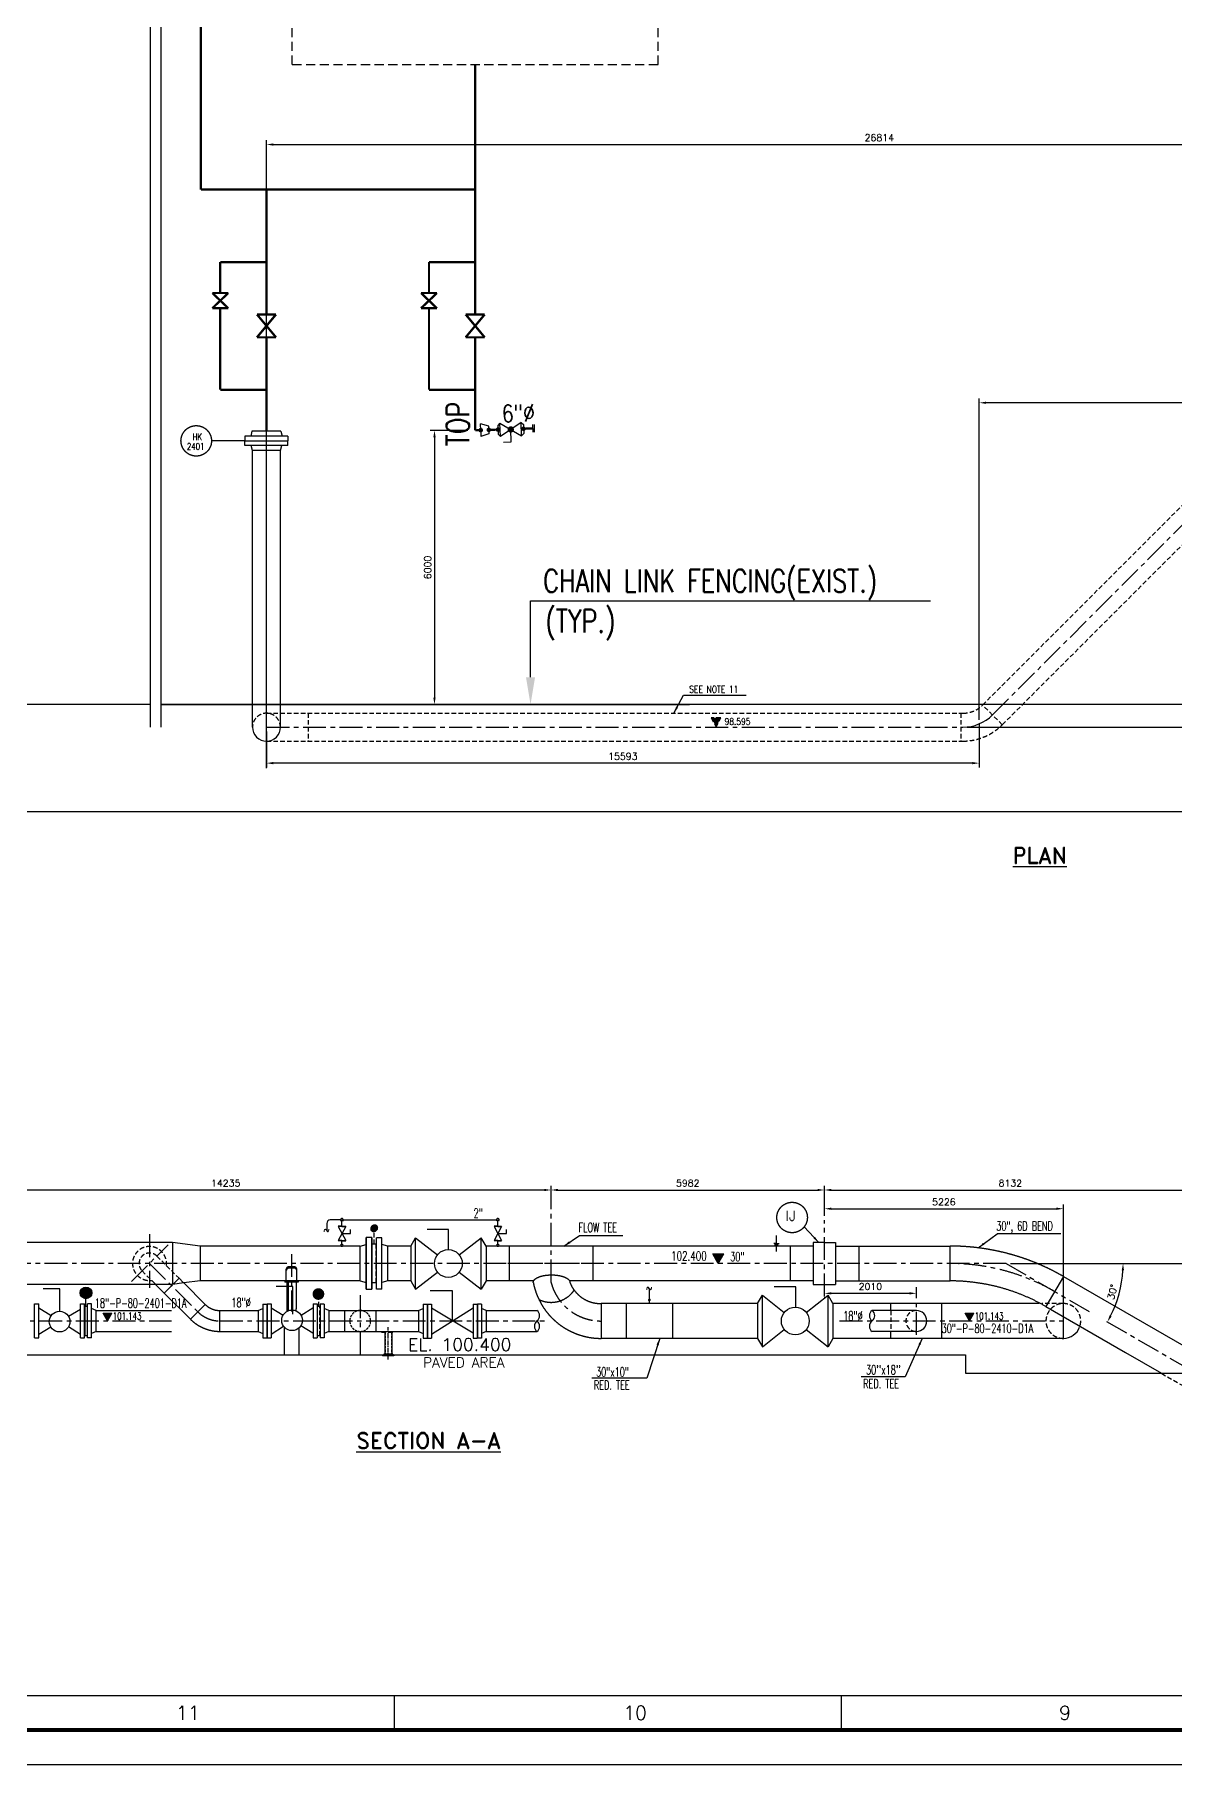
# Model space of a CAD drawing. Extents: x 278807 to 397707, y 326263 to 410363.
# Drawn here: x 293514 to 318450, y 326263 to 364103 of the extents above; entities that cross this region are included whole.
import ezdxf
from ezdxf.enums import TextEntityAlignment as Align

# ---------------------------------------------------------------- set-up
doc = ezdxf.new("R2010")
doc.units = 0
doc.header["$LTSCALE"] = 400
doc.header["$MEASUREMENT"] = 0
for name, pattern in [('CENTER', [2, 1.25, -0.25, 0.25, -0.25]), ('DASHED', [0.75, 0.5, -0.25]), ('HIDDEN', [0.375, 0.25, -0.125])]:
    doc.linetypes.add(name, pattern=pattern)
doc.layers.get('0').update_dxf_attribs({"linetype": 'CONTINUOUS'})
doc.layers.get('DEFPOINTS').update_dxf_attribs({"linetype": 'CONTINUOUS'})
for name, color, linetype in [('CENTRE', 1, 'CENTER'), ('DIM', 1, 'CONTINUOUS'), ('DWG', 2, 'CONTINUOUS'), ('OBJ', 2, 'CONTINUOUS'), ('PIPE124', 4, 'CONTINUOUS'), ('SURROPT', 5, 'CONTINUOUS'), ('TEXT', 3, 'CONTINUOUS'), ('WORK', 7, 'CONTINUOUS')]:
    doc.layers.add(name, color=color, linetype=linetype)
doc.styles.add('ROMANC', font='romand.shx', dxfattribs={"height": 3})
doc.styles.add('ROMAND', font='romans.shx', dxfattribs={"width": 0.8, "height": 0.625})
doc.styles.add('ROMANS', font='romans.shx', dxfattribs={"width": 0.9})
doc.styles.get("Standard").update_dxf_attribs({"font": 'romans.shx'})
doc.linetypes.add('FENCELINE2', pattern='A,0.25,-0.1,[132,ltypeshp.shx,S=0.1,R=0,X=-0.1,Y=0],-0.1,1', length=1.45)
doc.dimstyles.new('VIPIN', dxfattribs={"dimscale": 75, "dimtxt": 2, "dimasz": 2, "dimexe": 1.25, "dimexo": 1.25, "dimgap": 1, "dimtad": 1, "dimdec": 0, "dimtxsty": 'Standard', "dimcen": 0, "dimclrd": 1, "dimclre": 1, "dimclrt": 3, "dimadec": 0, "dimazin": 0, "dimtfac": 1, "dimtdec": 0, "dimtmove": 0, "dimatfit": 3, "dimfxl": 0, "dimtolj": 1, "dimarcsym": 0})

# ---------------------------------------------------------------- blocks, each defined once
blk = doc.blocks.new('*D66')
at = {"layer": 'DEFPOINTS', "color": 0}
for p in [(302753, 337220), (313544, 337220), (315830, 336608), (317172, 336346), (320170, 334102)]:
    blk.add_point(p, dxfattribs=at)
at = {"layer": 'DIM', "color": 1, "lineweight": -2}
blk.add_line((314863, 337220), (317420, 337220), dxfattribs=at)
blk.add_arc((314769, 337220), 2557, 333.3616, 356.6384, dxfattribs=at)
at = {"layer": 'DIM', "color": 1}
for points in [[(317297, 337071), (317347, 337069), (317326, 337220)], [(317077, 336062), (317033, 336086), (316983, 335942)]]:
    blk.add_solid(points, dxfattribs=at)
at = {"layer": 'DIM', "color": 3, "insert": (317094, 336597), "char_height": 150, "attachment_point": 5, "rotation": 75}
blk.add_mtext('\\A1;30°', dxfattribs=at)
blk = doc.blocks.new('F18-6')
at = {"color": 2}
for p, q in [((371, 191), (-372, 191)), ((-372, 101), (-372, 191)), ((371, 101), (-372, 101)), ((-229, 0), (-273, 101)), ((229, 0), (-229, 0)), ((229, 0), (273, 101)), ((371, 101), (371, 191))]:
    blk.add_line(p, q, dxfattribs=at)
blk = doc.blocks.new('*D72')
at = {"color": 1, "lineweight": -2}
for p, q in [((302993, 355446), (302168, 355446)), ((302262, 355296), (302262, 349596)), ((302993, 349446), (302168, 349446))]:
    blk.add_line(p, q, dxfattribs=at)
at = {"color": 1}
for points in [[(302237, 355296), (302287, 355296), (302262, 355446)], [(302237, 349596), (302287, 349596), (302262, 349446)]]:
    blk.add_solid(points, dxfattribs=at)
at = {"layer": 'DEFPOINTS', "color": 0}
for p in [(303087, 355446), (302262, 349446), (303087, 349446)]:
    blk.add_point(p, dxfattribs=at)
at = {"color": 3, "insert": (302112, 352446), "char_height": 150, "attachment_point": 5, "rotation": 90}
blk.add_mtext('\\A1;6000', dxfattribs=at)
blk = doc.blocks.new('*D85')
at = {"layer": 'DEFPOINTS', "color": 0}
for p in [(318926, 338828), (310794, 338501), (318926, 338312)]:
    blk.add_point(p, dxfattribs=at)
at = {"layer": 'WORK', "color": 1, "lineweight": -2}
for p, q in [((310794, 338594), (310794, 338921)), ((310944, 338828), (318776, 338828)), ((318926, 338405), (318926, 338921))]:
    blk.add_line(p, q, dxfattribs=at)
at = {"layer": 'WORK', "color": 1}
for points in [[(310944, 338853), (310944, 338803), (310794, 338828)], [(318776, 338853), (318776, 338803), (318926, 338828)]]:
    blk.add_solid(points, dxfattribs=at)
at = {"layer": 'WORK', "color": 3, "insert": (314860, 338978), "char_height": 150, "attachment_point": 5}
blk.add_mtext('\\A1;8132', dxfattribs=at)
blk = doc.blocks.new('*D86')
at = {"layer": 'DEFPOINTS', "color": 0}
for p in [(310794, 338828), (304812, 338317), (310794, 338171)]:
    blk.add_point(p, dxfattribs=at)
at = {"layer": 'WORK', "color": 1, "lineweight": -2}
for p, q in [((304812, 338411), (304812, 338921)), ((304962, 338828), (310644, 338828)), ((310794, 338265), (310794, 338921))]:
    blk.add_line(p, q, dxfattribs=at)
at = {"layer": 'WORK', "color": 1}
for points in [[(304962, 338853), (304962, 338803), (304812, 338828)], [(310644, 338853), (310644, 338803), (310794, 338828)]]:
    blk.add_solid(points, dxfattribs=at)
at = {"layer": 'WORK', "color": 3, "insert": (307803, 338978), "char_height": 150, "attachment_point": 5}
blk.add_mtext('\\A1;5982', dxfattribs=at)
blk = doc.blocks.new('*D87')
at = {"layer": 'DEFPOINTS', "color": 0}
for p in [(290577, 338828), (304812, 338317), (290577, 337780)]:
    blk.add_point(p, dxfattribs=at)
at = {"layer": 'WORK', "color": 1, "lineweight": -2}
for p, q in [((290577, 337874), (290577, 338921)), ((304662, 338828), (290727, 338828)), ((304812, 338411), (304812, 338921))]:
    blk.add_line(p, q, dxfattribs=at)
at = {"layer": 'WORK', "color": 1}
for points in [[(290727, 338853), (290727, 338803), (290577, 338828)], [(304662, 338853), (304662, 338803), (304812, 338828)]]:
    blk.add_solid(points, dxfattribs=at)
at = {"layer": 'WORK', "color": 3, "insert": (297695, 338978), "char_height": 150, "attachment_point": 5}
blk.add_mtext('\\A1;14235', dxfattribs=at)
blk = doc.blocks.new('*D88')
at = {"layer": 'DEFPOINTS', "color": 0}
for p in [(325401, 363757), (325401, 361698), (298587, 348053)]:
    blk.add_point(p, dxfattribs=at)
at = {"layer": 'WORK', "color": 1, "lineweight": -2}
for p, q in [((325401, 363664), (325401, 361604)), ((298587, 348147), (298587, 361792)), ((298737, 361698), (325251, 361698))]:
    blk.add_line(p, q, dxfattribs=at)
at = {"layer": 'WORK', "color": 1}
for points in [[(298737, 361723), (298737, 361673), (298587, 361698)], [(325251, 361723), (325251, 361673), (325401, 361698)]]:
    blk.add_solid(points, dxfattribs=at)
at = {"layer": 'WORK', "color": 3, "insert": (311994, 361848), "char_height": 150, "attachment_point": 5}
blk.add_mtext('\\A1;26814', dxfattribs=at)
blk = doc.blocks.new('*D89')
at = {"layer": 'DEFPOINTS', "color": 0}
for p in [(298587, 348953), (314180, 349116), (298587, 348166)]:
    blk.add_point(p, dxfattribs=at)
at = {"layer": 'WORK', "color": 1, "lineweight": -2}
for p, q in [((314180, 349022), (314180, 348072)), ((298587, 348859), (298587, 348072)), ((314030, 348166), (298737, 348166))]:
    blk.add_line(p, q, dxfattribs=at)
at = {"layer": 'WORK', "color": 1}
for points in [[(298737, 348191), (298737, 348141), (298587, 348166)], [(314030, 348191), (314030, 348141), (314180, 348166)]]:
    blk.add_solid(points, dxfattribs=at)
at = {"layer": 'WORK', "color": 3, "insert": (306383, 348316), "char_height": 150, "attachment_point": 5}
blk.add_mtext('\\A1;15593', dxfattribs=at)
blk = doc.blocks.new('*D119')
at = {"layer": 'DEFPOINTS', "color": 0}
for p in [(316020, 338418), (310794, 338171), (316020, 335473)]:
    blk.add_point(p, dxfattribs=at)
at = {"layer": 'WORK', "color": 1, "lineweight": -2}
for p, q in [((310794, 338265), (310794, 338511)), ((310944, 338418), (315870, 338418)), ((316020, 335567), (316020, 338511))]:
    blk.add_line(p, q, dxfattribs=at)
at = {"layer": 'WORK', "color": 1}
for points in [[(310944, 338443), (310944, 338393), (310794, 338418)], [(315870, 338443), (315870, 338393), (316020, 338418)]]:
    blk.add_solid(points, dxfattribs=at)
at = {"layer": 'WORK', "color": 3, "insert": (313407, 338568), "char_height": 150, "attachment_point": 5}
blk.add_mtext('\\A1;5226', dxfattribs=at)
blk = doc.blocks.new('*D120')
at = {"layer": 'DEFPOINTS', "color": 0}
for p in [(310794, 336578), (310794, 336567), (312804, 336443)]:
    blk.add_point(p, dxfattribs=at)
at = {"layer": 'WORK', "color": 1, "lineweight": -2}
for p, q in [((310794, 336484), (310794, 336473)), ((312654, 336567), (310944, 336567)), ((312804, 336536), (312804, 336661))]:
    blk.add_line(p, q, dxfattribs=at)
at = {"layer": 'WORK', "color": 1}
for points in [[(310944, 336592), (310944, 336542), (310794, 336567)], [(312654, 336592), (312654, 336542), (312804, 336567)]]:
    blk.add_solid(points, dxfattribs=at)
at = {"layer": 'WORK', "color": 3, "insert": (311799, 336717), "char_height": 150, "attachment_point": 5}
blk.add_mtext('\\A1;2010', dxfattribs=at)
blk = doc.blocks.new('*D182')
at = {"layer": 'DEFPOINTS', "color": 0}
for p in [(319555, 360153), (313822, 348953), (319140, 348953)]:
    blk.add_point(p, dxfattribs=at)
at = {"layer": 'WORK', "color": 1, "lineweight": -2}
for p, q in [((319461, 360153), (319046, 360153)), ((319140, 360003), (319140, 349103)), ((313916, 348953), (319233, 348953))]:
    blk.add_line(p, q, dxfattribs=at)
at = {"layer": 'WORK', "color": 1}
for points in [[(319115, 360003), (319165, 360003), (319140, 360153)], [(319115, 349103), (319165, 349103), (319140, 348953)]]:
    blk.add_solid(points, dxfattribs=at)
at = {"layer": 'WORK', "color": 3, "insert": (318990, 354626), "char_height": 150, "attachment_point": 5, "rotation": 90}
blk.add_mtext('\\A1;11200', dxfattribs=at)
blk = doc.blocks.new('*D195')
at = {"layer": 'DEFPOINTS', "color": 0}
for p in [(314769, 337220), (318926, 334820), (319667, 334820)]:
    blk.add_point(p, dxfattribs=at)
at = {"layer": 'WORK', "color": 1, "lineweight": -2}
for p, q in [((314863, 337220), (319761, 337220)), ((319667, 337070), (319667, 334970)), ((319020, 334820), (319761, 334820))]:
    blk.add_line(p, q, dxfattribs=at)
at = {"layer": 'WORK', "color": 1}
for points in [[(319642, 337070), (319692, 337070), (319667, 337220)], [(319642, 334970), (319692, 334970), (319667, 334820)]]:
    blk.add_solid(points, dxfattribs=at)
at = {"layer": 'WORK', "color": 3, "insert": (319517, 336020), "char_height": 150, "attachment_point": 5, "rotation": 90}
blk.add_mtext('\\A1;2400', dxfattribs=at)
blk = doc.blocks.new('*D206')
at = {"layer": 'DEFPOINTS', "color": 0}
for p in [(325400, 360693), (314180, 356049), (314180, 349022)]:
    blk.add_point(p, dxfattribs=at)
at = {"layer": 'WORK', "color": 1, "lineweight": -2}
for p, q in [((325400, 360599), (325400, 355955)), ((314180, 349116), (314180, 356143)), ((325250, 356049), (314330, 356049))]:
    blk.add_line(p, q, dxfattribs=at)
at = {"layer": 'WORK', "color": 1}
for points in [[(314330, 356074), (314330, 356024), (314180, 356049)], [(325250, 356074), (325250, 356024), (325400, 356049)]]:
    blk.add_solid(points, dxfattribs=at)
at = {"layer": 'WORK', "color": 3, "insert": (319790, 356199), "char_height": 150, "attachment_point": 5}
blk.add_mtext('\\A1;11220', dxfattribs=at)

msp = doc.modelspace()

# ---------------------------------------------------------------- hatches: boundary and pattern name
at = {"linetype": 'HIDDEN'}
msp.add_hatch(color=256, dxfattribs=at).paths.add_polyline_path([(308316.873, 349160.61), (308527.103, 349160.61), (308421.988, 348953.391)])
h = msp.add_hatch()
h.set_pattern_fill('ANSI31', color=256, angle=-180, style=0)
h.set_pattern_definition([(135, (466033.66387, 288704.87922), (0.08838834765, 0.08838834765), [])])
edge = h.paths.add_edge_path()
edge.add_arc((300943.735, 337991.123), 75, 180, 540, ccw=False)
h = msp.add_hatch()
h.set_pattern_fill('ANSI31', color=256, scale=100.8, angle=360, style=0)
h.set_pattern_definition([(45, (259168.098, 316267.242), (-8.9095454, 8.9095454), [])])
h.paths.add_polyline_path([(308592.468, 337433.71), (308349.981, 337433.71), (308471.225, 337223.71)])
h = msp.add_hatch()
h.set_pattern_fill('ANSI31', color=256, scale=80.64, angle=360, style=0)
h.set_pattern_definition([(45, (255666.526, 319197.926), (-7.1276364, 7.1276364), [])])
h.paths.add_polyline_path([(295206.023, 336131.101), (295012.033, 336131.101), (295109.028, 335963.101)])
h = msp.add_hatch()
h.set_pattern_fill('ANSI31', color=256, scale=80.64, angle=360, style=0)
h.set_pattern_definition([(45, (274524.876, 319197.926), (-7.1276364, 7.1276364), [])])
h.paths.add_polyline_path([(314064.372, 336131.101), (313870.383, 336131.101), (313967.378, 335963.101)])
at = {"layer": 'SURROPT'}
h = msp.add_hatch(dxfattribs=at)
h.set_pattern_fill('LINE', color=256, scale=5, angle=135, style=0)
h.set_pattern_definition([(45, (1144412.729, -609873.396), (11.22532015, -11.22532015), [])])
h.paths.add_polyline_path([(301151.235, 335240.101), (301351.235, 335240.101), (301351.235, 335220.101), (301151.235, 335220.101)])
at = {"layer": 'WORK'}
msp.add_hatch(color=256, dxfattribs=at).paths.add_polyline_path([(294510.548, 336578.381, 1), (294765.921, 336578.381, 1)])

# ---------------------------------------------------------------- linework, layer by layer
at = {"color": 255, "linetype": 'DASHED'}
for p, q in [((299152.309, 363445.694), (299152.309, 389445.694)), ((307152.309, 363445.694), (307152.309, 389445.694)), ((299152.309, 363445.694), (307152.309, 363445.694))]:
    msp.add_line(p, q, dxfattribs=at)
at = {"color": 255}
for p, q in [((304363.347, 350045.694), (304363.347, 351717.475)), ((304363.347, 351717.475), (313111.253, 351717.475)), ((296275.286, 349445.694), (307841.478, 349445.694))]:
    msp.add_line(p, q, dxfattribs=at)
at = {"linetype": 'FENCELINE2', "ltscale": 2}
for p, q in [((296042.016, 349445.694), (289200.701, 349445.694)), ((320536.309, 349445.694), (296275.286, 349445.694)), ((351902.309, 347099.41), (286094.3, 347099.41))]:
    msp.add_line(p, q, dxfattribs=at)
at = {"linetype": 'HIDDEN', "ltscale": 700}
for p, q in [((300237.235, 338034.117), (300154.735, 338034.117)), ((300237.235, 338031.117), (300154.735, 338031.117)), ((300319.735, 338031.117), (300154.735, 337721.901)), ((300154.735, 338031.117), (300319.735, 337721.901)), ((300237.235, 338034.117), (300319.735, 338034.117)), ((300237.235, 338031.117), (300319.735, 338031.117)), ((300428.306, 337876.509), (300428.306, 337961.666)), ((303647.235, 338034.117), (303564.735, 338034.117)), ((303647.235, 338031.117), (303564.735, 338031.117)), ((303564.735, 338031.117), (303729.735, 337721.901)), ((303729.735, 338031.117), (303564.735, 337721.901)), ((303647.235, 338034.117), (303729.735, 338034.117)), ((303647.235, 338031.117), (303729.735, 338031.117)), ((303838.306, 337876.509), (303838.306, 337961.666)), ((300237.235, 337721.901), (300154.735, 337721.901)), ((300237.235, 337718.901), (300154.735, 337718.901)), ((300221.003, 337638.901), (300207.604, 337619.117)), ((300207.604, 337619.117), (300221.075, 337601.101)), ((300253.467, 337638.901), (300221.003, 337638.901)), ((300237.235, 337876.509), (300428.306, 337876.509)), ((300237.235, 337721.901), (300319.735, 337721.901)), ((300237.235, 337718.901), (300319.735, 337718.901)), ((300266.865, 337619.117), (300253.395, 337601.101)), ((300253.467, 337638.901), (300266.865, 337619.117)), ((303647.235, 337721.901), (303564.735, 337721.901)), ((303647.235, 337718.901), (303564.735, 337718.901)), ((303631.003, 337638.901), (303617.604, 337619.117)), ((303617.604, 337619.117), (303631.075, 337601.101)), ((303663.467, 337638.901), (303631.003, 337638.901)), ((303647.235, 337876.509), (303838.306, 337876.509)), ((303647.235, 337721.901), (303729.735, 337721.901)), ((303647.235, 337718.901), (303729.735, 337718.901)), ((303676.865, 337619.117), (303663.395, 337601.101)), ((303663.467, 337638.901), (303676.865, 337619.117)), ((309744.003, 337660.859), (309685.54, 337660.859)), ((309714.003, 337601.101), (309714.003, 337660.859)), ((309744.003, 337660.859), (309802.465, 337660.859)), ((309774.003, 337601.101), (309774.003, 337660.859)), ((298989.849, 336839.101), (298989.849, 336814.101)), ((299018.552, 336839.101), (299018.552, 337093.918)), ((299200.917, 337143.918), (299068.552, 337143.918)), ((299200.917, 337118.918), (299068.552, 337118.918)), ((299250.917, 336839.101), (299250.917, 337093.918)), ((299279.62, 336839.101), (299279.62, 336814.101)), ((298972.567, 335832.794), (298972.567, 335220.101)), ((299296.902, 335808.867), (299296.902, 335220.101))]:
    msp.add_line(p, q, dxfattribs=at)
at = {"color": 2}
for p, q in [((302569.235, 337964.952), (302101.344, 337964.952)), ((302569.235, 337524.104), (302569.235, 337964.952)), ((300637.235, 337601.101), (300770.235, 337633.56)), ((300637.235, 336839.101), (300637.235, 337601.101)), ((300770.235, 336657.101), (300770.235, 337786.101)), ((300770.235, 337786.101), (300770.235, 336657.101)), ((300891.235, 337786.101), (300770.235, 337786.101)), ((300891.235, 336657.101), (300891.235, 337786.101)), ((300891.235, 337786.101), (300891.235, 336657.101)), ((300991.235, 336655.101), (300991.235, 337785.101)), ((301112.235, 337785.101), (300991.235, 337785.101)), ((301112.235, 336655.101), (301112.235, 337785.101)), ((301245.235, 337600.101), (301112.235, 337632.56)), ((301245.235, 336838.101), (301245.235, 337600.101)), ((301741.235, 337601.101), (301849.137, 337785.101)), ((301741.235, 337601.101), (301741.235, 336839.101)), ((301849.137, 337785.101), (302327.873, 337408.168)), ((301849.137, 336655.101), (301849.137, 337785.101)), ((302805.596, 337408.168), (303284.333, 337785.101)), ((303284.333, 336655.101), (303284.333, 337785.101)), ((303392.235, 337601.101), (303284.333, 337785.101)), ((303392.235, 337601.101), (303392.235, 336839.101)), ((300637.235, 336839.101), (300770.235, 336806.641)), ((301245.235, 336838.101), (301112.235, 336805.641)), ((301741.235, 336839.101), (301849.137, 336655.101)), ((301849.137, 336655.101), (302327.873, 337032.033)), ((302805.596, 337032.033), (303284.333, 336655.101)), ((303392.235, 336839.101), (303284.333, 336655.101)), ((294066.386, 336666.471), (293700.837, 336666.471)), ((294066.386, 336174.98), (294066.386, 336666.471)), ((300770.235, 336657.101), (300891.235, 336657.101)), ((300770.235, 336657.101), (300891.235, 336657.101)), ((301112.235, 336655.101), (300991.235, 336655.101)), ((302654.735, 336620.662), (302170.637, 336620.662)), ((302654.735, 335976.618), (302654.735, 336620.662)), ((293515.235, 335591.601), (293515.235, 336334.601)), ((293515.235, 336334.601), (293605.171, 336334.601)), ((293605.171, 335591.601), (293605.171, 336334.601)), ((293605.171, 336250.495), (293876.801, 336079.324)), ((294254.616, 336065.578), (294517.299, 336223.27)), ((294517.299, 335591.601), (294517.299, 336334.601)), ((294517.299, 336334.601), (294607.235, 336334.601)), ((294607.235, 335591.601), (294607.235, 336334.601)), ((301912.235, 336191.701), (302013.299, 336234.499)), ((301912.235, 336191.701), (301912.235, 335734.501)), ((302013.299, 336332.601), (302013.299, 335589.601)), ((302013.299, 336332.601), (302103.235, 336332.601)), ((302103.235, 336332.601), (302103.235, 335589.601)), ((302106.235, 336332.601), (302106.235, 335589.601)), ((302106.235, 336332.601), (302196.171, 336332.601)), ((302196.171, 336332.601), (302196.171, 335589.601)), ((302196.171, 336248.495), (303108.299, 335700.931)), ((302196.171, 335673.706), (303108.299, 336248.495)), ((303108.299, 336332.601), (303198.235, 336332.601)), ((303108.299, 336332.601), (303108.299, 335589.601)), ((303198.235, 336332.601), (303198.235, 335589.601)), ((303201.235, 336332.601), (303201.235, 335589.601)), ((303291.171, 336332.601), (303201.235, 336332.601)), ((303291.171, 336332.601), (303291.171, 335589.601)), ((303392.235, 336191.701), (303291.171, 336234.499)), ((303392.235, 336191.701), (303392.235, 335734.501)), ((293605.171, 335675.706), (293867.854, 335833.399)), ((294257.948, 335839.139), (294517.299, 335675.706)), ((301912.235, 335734.501), (302013.299, 335687.702)), ((303392.235, 335734.501), (303291.171, 335687.702)), ((293515.235, 335591.601), (293605.171, 335591.601)), ((294517.299, 335591.601), (294607.235, 335591.601)), ((302013.299, 335589.601), (302103.235, 335589.601)), ((302106.235, 335589.601), (302196.171, 335589.601)), ((303108.299, 335589.601), (303198.235, 335589.601)), ((303291.171, 335589.601), (303201.235, 335589.601))]:
    msp.add_line(p, q, dxfattribs=at)
at = {"color": 9}
for p, q in [((296527.235, 337677.101), (291505.674, 337677.101)), ((296527.235, 337677.101), (296527.235, 336763.101)), ((297137.235, 337601.101), (296527.235, 337677.101)), ((297137.235, 337601.101), (297137.235, 336839.101)), ((300637.235, 337601.101), (297137.235, 337601.101)), ((297137.235, 336839.101), (296776.471, 336794.153)), ((300637.235, 336839.101), (297137.235, 336839.101)), ((293960.753, 336763.101), (292057.524, 336763.101)), ((296160.945, 336763.101), (293960.753, 336763.101)), ((296527.235, 336763.101), (296160.945, 336763.101))]:
    msp.add_line(p, q, dxfattribs=at)
at = {"color": 2, "linetype": 'HIDDEN', "ltscale": 0.05}
for p, q in [((300253.395, 337601.101), (300221.075, 337601.101)), ((303663.395, 337601.101), (303631.075, 337601.101))]:
    msp.add_line(p, q, dxfattribs=at)
at = {"color": 4}
for p, q in [((300237.235, 337638.901), (300237.235, 337718.901)), ((303647.235, 337638.901), (303647.235, 337718.901)), ((296673.955, 336896.67), (296767.403, 336803.221))]:
    msp.add_line(p, q, dxfattribs=at)
for p, q in [((300989.235, 337641.76), (300894.235, 337641.76)), ((308471.225, 337223.71), (308349.981, 337433.71)), ((308349.981, 337433.71), (308592.468, 337433.71)), ((308471.225, 337223.71), (308592.468, 337433.71)), ((296776.471, 336794.153), (296527.235, 336763.101)), ((299279.62, 336814.101), (298989.849, 336814.101)), ((299034.735, 336814.101), (299034.735, 336227.701)), ((299059.735, 336814.101), (299059.735, 336227.701)), ((299234.735, 336814.101), (299234.735, 336227.701)), ((300989.235, 336798.442), (300894.235, 336798.442)), ((294638.235, 336284.173), (294638.235, 336451.013)), ((295012.033, 336131.101), (295206.023, 336131.101)), ((295109.028, 335963.101), (295012.033, 336131.101)), ((295109.028, 335963.101), (295206.023, 336131.101)), ((299034.735, 336227.701), (299034.735, 336172.776)), ((299059.735, 336227.701), (299059.735, 336185.017)), ((299232.235, 336227.701), (299232.235, 336185.224)), ((313870.383, 336131.101), (314064.372, 336131.101)), ((313967.378, 335963.101), (313870.383, 336131.101)), ((313967.378, 335963.101), (314064.372, 336131.101))]:
    msp.add_line(p, q)
at = {"linetype": 'HIDDEN'}
for p, q in [((300894.235, 336798.442), (300894.235, 337641.76)), ((300943.735, 337641.76), (300943.735, 337916.123)), ((300989.235, 336798.442), (300989.235, 337641.76))]:
    msp.add_line(p, q, dxfattribs=at)
at = {"color": 6, "linetype": 'HIDDEN', "ltscale": 700}
for p, q in [((305727.003, 337601.101), (303897.003, 337601.101)), ((303897.003, 337601.101), (303897.003, 336839.101)), ((305727.003, 337601.101), (305727.003, 336839.101)), ((310549.367, 337601.101), (310044.003, 337601.101)), ((310044.003, 337601.101), (310044.003, 336839.101)), ((310549.367, 337677.101), (310549.367, 336763.101)), ((310794.003, 337677.101), (310549.367, 337677.101)), ((310794.003, 337677.101), (311038.639, 337677.101)), ((311038.639, 337677.101), (311038.639, 336763.101)), ((311038.639, 337601.101), (311544.003, 337601.101)), ((311544.003, 337601.101), (311544.003, 336839.101)), ((296542.257, 336764.972), (296673.955, 336896.67)), ((304430.853, 336839.101), (303897.003, 336839.101)), ((305727.003, 336839.101), (305217.751, 336839.101)), ((310549.367, 336839.101), (310044.003, 336839.101)), ((311038.639, 336839.101), (311544.003, 336839.101)), ((296160.945, 336763.101), (296350.665, 336573.381)), ((296350.665, 336573.381), (296527.434, 336750.149)), ((310549.367, 336763.101), (311038.639, 336763.101)), ((296921.665, 336002.381), (297244.955, 336325.67)), ((297568.385, 335734.501), (297568.385, 336191.701)), ((305909.87, 336344.101), (305909.87, 335582.101)), ((305909.87, 336344.101), (305909.87, 335582.101)), ((305909.87, 336344.101), (305909.87, 335582.101)), ((305909.87, 336344.101), (305909.87, 335582.101))]:
    msp.add_line(p, q, dxfattribs=at)
at = {"color": 6, "linetype": 'HIDDEN'}
for p, q in [((296188.879, 337381.745), (296673.955, 336896.67)), ((295865.59, 337058.456), (296148.369, 336775.677))]:
    msp.add_line(p, q, dxfattribs=at)
at = {"color": 1, "linetype": 'HIDDEN', "ltscale": 700}
for p, q in [((290928.664, 335220.101), (313877.003, 335220.101)), ((313877.003, 334820.101), (313877.003, 334820.101)), ((313877.003, 334820.101), (322826.884, 334820.101))]:
    msp.add_line(p, q, dxfattribs=at)
at = {"color": 7}
for p, q in [((292060.379, 327767.637), (380985.639, 327767.637)), ((301382.475, 327767.637), (301382.475, 327015.105)), ((311165.386, 327015.105), (311165.386, 327767.637))]:
    msp.add_line(p, q, dxfattribs=at)
at = {"color": 7, "const_width": 90.304}
msp.add_lwpolyline([(281816.652, 409419.558), (281816.652, 327015.105), (396953.994, 327015.105)], dxfattribs=at)
at = {"color": 255, "linetype": 'DASHED', "const_width": 50, "elevation": 1.166}
for points in [[(297152.309, 360713.364), (297152.309, 389445.694)], [(303152.286, 357981.008), (303152.286, 363445.72)], [(303152.286, 360713.364), (297152.309, 360713.364)], [(298587.002, 360713.364), (298587.002, 357981.008)], [(298587.002, 359127.732), (297576.588, 359127.732)], [(297576.588, 359127.732), (297576.588, 358449.998)], [(297576.588, 358117.363), (297576.588, 356334.283)]]:
    msp.add_lwpolyline(points, dxfattribs=at)
at = {"color": 255, "elevation": 1.166}
for points, const_width in [([(303152.286, 359127.732), (302141.872, 359127.732)], 50), ([(302141.872, 359127.732), (302141.872, 358449.998)], 50), ([(297402.03, 358449.998), (297751.145, 358449.998)], 49), ([(297402.03, 358449.998), (297751.145, 358117.363)], 49), ([(297751.145, 358449.998), (297402.03, 358117.363)], 49), ([(301967.314, 358449.998), (302316.43, 358117.363)], 50), ([(302316.43, 358449.998), (301967.314, 358117.363)], 50), ([(301967.314, 358449.998), (302316.43, 358449.998)], 49), ([(297402.03, 358117.363), (297751.145, 358117.363)], 49), ([(298378.694, 357981.008), (298795.31, 357981.008)], 50), ([(298378.694, 357981.008), (298795.31, 357481.008)], 50), ([(298795.31, 357981.008), (298378.694, 357481.008)], 50), ([(301967.314, 358117.363), (302316.43, 358117.363)], 50), ([(302141.872, 358117.363), (302141.872, 356334.283)], 50), ([(302943.978, 357981.008), (303360.594, 357981.008)], 50), ([(302943.978, 357981.008), (303360.594, 357481.008)], 50), ([(303360.594, 357981.008), (302943.978, 357481.008)], 50), ([(298587.002, 357481.008), (298587.002, 355429.888)], 50), ([(302943.978, 357481.008), (303360.594, 357481.008)], 50), ([(303152.286, 355445.72), (303152.286, 357481.008)], 50), ([(298587.002, 356334.283), (297576.588, 356334.283)], 50), ([(303152.286, 356334.283), (302141.872, 356334.283)], 50)]:
    msp.add_lwpolyline(points, dxfattribs=dict(at, const_width=const_width))
msp.add_lwpolyline([(298378.694, 357481.008, 50, 50, 0), (298795.31, 357481.008, 50, 50, 0)], format="xyseb", dxfattribs=at)
at = {"color": 4}
for points, const_width in [([(303274.615, 355424.827, -1), (303272.932, 355474.799, -1)], 50), ([(303452.514, 355430.82, -1), (303450.831, 355480.792, -1)], 50), ([(303652.401, 355437.554, -1), (303650.717, 355487.526, -1)], 50), ([(303966.248, 355466.637, -1), (303896.216, 355464.278, -1)], 69.145), ([(304211.084, 355456.375, -1), (304209.4, 355506.346, -1)], 50)]:
    msp.add_lwpolyline(points, format="xyb", close=True, dxfattribs=dict(at, const_width=const_width))
at = {"linetype": 'HIDDEN'}
msp.add_lwpolyline([(308421.988, 348953.391), (308527.103, 349160.61), (308316.873, 349160.61)], close=True, dxfattribs=at)
for points, const_width in [([(299912.235, 338097.101, -1), (299902.235, 338097.101, -1)], 10), ([(299988.235, 338173.101, -1), (299978.235, 338173.101, -1)], 10), ([(300232.235, 338097.101, 1), (300242.235, 338097.101, 1)], 10), ([(300306.235, 338173.101, -1), (300296.235, 338173.101, -1)], 10), ([(303576.235, 338173.101, -1), (303566.235, 338173.101, -1)], 10), ([(303652.235, 338097.101, -1), (303642.235, 338097.101, -1)], 10), ([(299787.114, 336552.326, 1), (299659.114, 336552.326, 1)], 128), ([(306979.235, 336423.101, -1), (306949.235, 336423.101, -1)], 30)]:
    msp.add_lwpolyline(points, format="xyb", close=True, dxfattribs=dict(const_width=const_width))
at = {"linetype": 'HIDDEN', "ltscale": 700}
msp.add_circle((310085.915, 338226.343), 333.535, dxfattribs=at)
at = {"color": 2}
msp.add_circle((302566.735, 337220.101), 304.013, dxfattribs=at)
at = {"color": 5}
msp.add_arc((313822.059, 349867.094), 914.4, 270, 315, dxfattribs=at)
at = {"color": 6, "linetype": 'HIDDEN', "ltscale": 700}
for centre, radius, start, end in [((305904.182, 337089.882), 1507.792, 190.8096387, 270.2161409), ((305897.631, 337063.36), 719.364, 200.8689277, 270.9748853), ((304815.593, 336976.879), 606.559, 243.7145045, 325.9409224), ((297568.385, 336649.101), 457.4, 225, 270), ((297568.385, 336649.101), 914.6, 225, 270)]:
    msp.add_arc(centre, radius, start, end, dxfattribs=at)
at = {"color": 6, "linetype": 'HIDDEN', "ltscale": 700, "extrusion": (0, 0, -1)}
msp.add_ellipse((304824.302, 336807.1), major_axis=(401.157, 0), ratio=0.408892351, start_param=3.141592654, end_param=6.283185307, dxfattribs=at)
at = {"color": 255}
msp.add_solid([(304263.347, 350045.694), (304463.347, 350045.694), (304363.347, 349445.694)], dxfattribs=at)
at = {"layer": 'CENTRE'}
for p, q in [((314468.638, 349220.516), (325400.816, 360152.694)), ((298587.002, 348053.162), (298587.002, 355410.698)), ((298587.002, 348952.694), (313822.059, 348952.694)), ((304812.235, 336807.1), (304812.235, 338317.02)), ((310794.003, 336498.43), (310794.003, 338170.936)), ((295630.864, 336823.73), (296432.381, 337625.247)), ((296027.235, 337858.467), (296027.235, 336685.101)), ((309744.003, 337480.676), (309744.003, 337835.65)), ((305432.541, 337220.101), (285011.401, 337220.101)), ((296027.235, 337220.101), (297083.31, 336164.025)), ((299134.735, 337427.738), (299137.235, 336170.101)), ((314769.066, 337220.101), (303586.374, 337220.101)), ((314769.066, 337220.101), (316596.159, 336165.228)), ((300637.235, 336527.258), (300637.235, 335155.421)), ((310794.003, 336511.872), (310794.003, 336511.872)), ((312804.003, 335661.336), (312804.003, 336702.734)), ((292818.385, 335963.101), (296511.684, 335963.101)), ((297568.385, 335963.101), (304667.367, 335963.101)), ((311125.295, 335963.101), (316020.003, 335963.101)), ((316967.481, 335950.845), (322056.615, 333012.632)), ((313877.003, 335220.101), (313877.003, 334820.101))]:
    msp.add_line(p, q, dxfattribs=at)
at = {"layer": 'CENTRE', "color": 1}
msp.add_line((304812.235, 336807.1), (304812.235, 337523.102), dxfattribs=at)
at = {"layer": 'CENTRE'}
for centre, radius, start, end in [((313544.003, 332648.101), 4572, 60, 90), ((305908.604, 337095.457), 1133.656, 194.735671, 272.7436722), ((297568.385, 336649.101), 686, 225, 270)]:
    msp.add_arc(centre, radius, start, end, dxfattribs=at)
at = {"layer": 'DIM'}
for p, q in [((304407.351, 355570.548), (304412.906, 355405.641)), ((304440.824, 355571.675), (304446.38, 355406.769)), ((315964.83, 337868.589), (314571.66, 337868.589))]:
    msp.add_line(p, q, dxfattribs=at)
at = {"layer": 'DIM', "linetype": 'HIDDEN'}
for p, q in [((299729.235, 336284.173), (299729.235, 336513.706)), ((299701.235, 336284.173), (299757.235, 336284.173)), ((299701.235, 335642.028), (299701.235, 336284.173)), ((299757.235, 335642.028), (299757.235, 336284.173)), ((299701.235, 335642.028), (299757.235, 335642.028))]:
    msp.add_line(p, q, dxfattribs=at)
at = {"layer": 'DIM', "linetype": 'HIDDEN', "ltscale": 700}
for p, q in [((294610.235, 336284.173), (294610.235, 335642.028)), ((294610.235, 336284.173), (294666.235, 336284.173)), ((294666.235, 336284.173), (294666.235, 335642.028)), ((294610.235, 335642.028), (294666.235, 335642.028))]:
    msp.add_line(p, q, dxfattribs=at)
at = {"layer": 'DIM', "color": 4, "const_width": 50}
for points in [[(303152.307, 355445.721), (303273.773, 355449.813)], [(303451.672, 355455.806), (303651.559, 355462.54)], [(304210.242, 355481.361), (304410.129, 355488.094)]]:
    msp.add_lwpolyline(points, dxfattribs=at)
at = {"layer": 'DWG', "color": 6, "linetype": 'HIDDEN', "ltscale": 700}
for p, q in [((313544.003, 336839.101), (313544.003, 337601.101)), ((316020.503, 336937.524), (315639.503, 336277.613))]:
    msp.add_line(p, q, dxfattribs=at)
at = {"layer": 'DWG', "linetype": 'HIDDEN', "ltscale": 700}
for centre, radius, start, end in [((300237.235, 338173.101), 30, 316.4901634, 223.5098366), ((303647.235, 338173.101), 30, 316.4901634, 223.5098366), ((300237.235, 337634.298), 36.922, 244.0442872, 295.9557128), ((303647.235, 337634.298), 36.922, 244.0442872, 295.9557128), ((299068.552, 337093.918), 50, 90, 180), ((299085.395, 337053.255), 67.788, 104.3866015, 170.421533), ((299200.917, 337093.918), 50, 0, 90), ((299189.022, 337058.161), 61.91, 358.7220001, 78.9226761)]:
    msp.add_arc(centre, radius, start, end, dxfattribs=at)
at = {"layer": 'DWG', "linetype": 'HIDDEN'}
for radius, start, end in [(371.5, 352.9768623, 277.0231377), (228.6, 45, 225)]:
    msp.add_arc((296027.235, 337220.101), radius, start, end, dxfattribs=at)
at = {"layer": 'DWG', "color": 6, "linetype": 'HIDDEN', "ltscale": 700}
for radius in [4953, 4191]:
    msp.add_arc((313544.003, 332648.101), radius, 60, 90, dxfattribs=at)
at = {"layer": 'DWG', "linetype": 'HIDDEN', "ltscale": 0.5}
for start, end in [(90, 270), (270, 90)]:
    msp.add_arc((300637.235, 335963.101), 228.6, start, end, dxfattribs=at)
at = {"layer": 'DWG', "color": 1}
for centre, start, end in [((304419.19, 336077.401), 306.8305849, 53.1694151), ((311921.541, 336077.401), 126.8305849, 233.1694151), ((311750.336, 336077.401), 306.8305849, 53.1694151), ((304590.395, 335848.801), 126.8305849, 233.1694151), ((304419.19, 335848.801), 306.8305849, 53.1694151), ((311921.541, 335848.801), 126.8305849, 233.1694151)]:
    msp.add_arc(centre, 142.802, start, end, dxfattribs=at)
at = {"layer": 'OBJ'}
for p, q in [((303273.773, 355449.813), (303269.161, 355586.735)), ((303448.844, 355539.758), (303269.161, 355586.735)), ((303273.773, 355449.813), (303278.386, 355312.891)), ((303454.501, 355371.854), (303278.386, 355312.891)), ((303451.672, 355455.806), (303448.844, 355539.758)), ((303451.672, 355455.806), (303454.501, 355371.854)), ((303940.347, 355191.555), (303931.12, 355465.442)), ((303775.044, 355185.986), (303940.347, 355191.555))]:
    msp.add_line(p, q, dxfattribs=at)
for points in [[(303655.043, 355359.132), (303704.134, 355313.24), (303694.406, 355602.023), (303648.514, 355552.932)], [(304213.726, 355377.953), (304167.834, 355328.861), (304158.105, 355617.644), (304207.197, 355571.753)]]:
    msp.add_lwpolyline(points, close=True, dxfattribs=at)
msp.add_lwpolyline([(303694.406, 355602.023), (304167.834, 355328.861), (304158.105, 355617.644), (303704.134, 355313.24), (303694.406, 355602.023)], dxfattribs=at)
at = {"layer": 'PIPE124', "linetype": 'HIDDEN'}
for p, q in [((314252.97, 349436.183), (325096.317, 360279.53)), ((314684.305, 349004.848), (325616.484, 359937.027)), ((314684.305, 349004.848), (314252.97, 349436.183)), ((298587.002, 349257.694), (313822.059, 349257.694)), ((299501.002, 349257.694, -1.166), (299501.002, 348647.694, -1.166)), ((313778.559, 349257.694), (313778.559, 348647.694)), ((298587.002, 348647.694), (313822.059, 348647.694))]:
    msp.add_line(p, q, dxfattribs=at)
at = {"layer": 'PIPE124', "color": 2}
for p, q in [((298269.783, 355429.888), (298242.758, 355320.632)), ((298269.783, 355429.888), (298242.758, 355320.632)), ((298904.221, 355429.888), (298269.783, 355429.888)), ((298904.221, 355429.888), (298931.246, 355320.632)), ((298904.221, 355429.888), (298931.246, 355320.632)), ((299056.586, 355320.632), (298116.586, 355320.632)), ((298116.586, 355320.632), (298116.586, 355218.888)), ((298116.586, 355218.888), (299056.586, 355218.888)), ((298116.586, 355215.888), (299056.586, 355215.888)), ((298116.586, 355114.144), (298116.586, 355215.888)), ((299056.586, 355114.144), (298116.586, 355114.144)), ((298282.002, 355004.888), (298254.976, 355114.144)), ((298282.002, 355004.888), (298254.976, 355114.144)), ((298892.002, 355004.888), (298282.002, 355004.888)), ((298892.002, 355004.888), (298919.027, 355114.144)), ((298892.002, 355004.888), (298919.027, 355114.144)), ((299056.586, 355320.632), (299056.586, 355218.888)), ((299056.586, 355320.632), (299056.586, 355218.888)), ((299056.586, 355114.144), (299056.586, 355215.888)), ((299056.586, 355114.144), (299056.586, 355215.888)), ((299162.449, 336714.857), (298796.899, 336714.857)), ((299162.449, 336111.808), (299162.449, 336714.857)), ((309329.235, 336344.101), (309437.136, 336528.101)), ((309437.136, 335398.101), (309437.136, 336528.101)), ((309437.136, 336528.101), (309915.873, 336151.168)), ((310163.945, 336707.952), (309696.054, 336707.952)), ((310163.945, 336266.975), (310163.945, 336707.952)), ((310393.596, 336151.168), (310872.333, 336528.101)), ((310980.235, 336344.101), (310872.333, 336528.101)), ((310872.333, 335398.101), (310872.333, 336528.101)), ((298600.235, 336334.601), (298600.235, 335591.601)), ((298600.235, 336334.601), (298690.171, 336334.601)), ((298690.171, 336334.601), (298690.171, 335591.601)), ((298690.171, 336250.495), (298952.854, 336092.802)), ((299342.948, 336087.062), (299602.299, 336250.495)), ((299608.299, 336334.601), (299698.235, 336334.601)), ((299608.299, 336334.601), (299608.299, 335591.601)), ((299698.235, 336334.601), (299698.235, 335591.601)), ((306457.235, 336344.101), (306457.235, 335582.101)), ((307471.235, 336344.101), (307471.235, 335582.101)), ((309329.235, 336344.101), (309329.235, 335582.101)), ((310980.235, 336344.101), (310980.235, 335582.101)), ((298690.171, 335675.706), (298961.801, 335846.878)), ((299339.616, 335860.623), (299602.299, 335702.931)), ((309437.136, 335398.101), (309915.873, 335775.033)), ((310393.596, 335775.033), (310872.333, 335398.101)), ((298600.235, 335591.601), (298690.171, 335591.601)), ((299608.299, 335591.601), (299698.235, 335591.601)), ((309329.235, 335582.101), (309099.088, 335582.101)), ((309329.235, 335582.101), (309437.136, 335398.101)), ((310980.235, 335582.101), (310872.333, 335398.101))]:
    msp.add_line(p, q, dxfattribs=at)
at = {"layer": 'PIPE124'}
for p, q in [((298282.002, 348952.694, -1.166), (298282.002, 355004.888)), ((298892.002, 348952.694, -1.166), (298892.002, 355004.888))]:
    msp.add_line(p, q, dxfattribs=at)
at = {"layer": 'PIPE124', "color": 4}
for p, q in [((299907.235, 338097.101), (299907.235, 337941.13)), ((300207.235, 338173.101), (299983.235, 338173.101)), ((300237.235, 338034.117), (300237.235, 338173.101)), ((300267.235, 338173.101), (303617.235, 338173.101)), ((303647.235, 338034.117), (303647.235, 338173.101)), ((301741.235, 337601.101), (301241.137, 337601.101)), ((303628.906, 337601.101), (303392.235, 337601.101)), ((303897.235, 337601.101), (303664.94, 337601.101)), ((310044.003, 337601.101), (305727.003, 337601.101)), ((311544.003, 337601.101), (313544.003, 337601.101)), ((296776.471, 336794.153), (297244.955, 336325.67)), ((301741.235, 336839.101), (301245.235, 336839.101)), ((303897.235, 336839.101), (303392.235, 336839.101)), ((310044.003, 336839.101), (305727.003, 336839.101)), ((311544.003, 336839.101), (313544.003, 336839.101)), ((316020.503, 336937.524), (318894.95, 335277.961)), ((296350.665, 336573.381), (296921.665, 336002.381)), ((306964.235, 336344.101), (306964.235, 336670.571)), ((294860.235, 336191.701), (296511.684, 336191.701)), ((297568.385, 336191.701), (298406.235, 336191.701)), ((299942.06, 336191.701), (301912.235, 336191.701)), ((300294.235, 336191.701), (300294.235, 335734.501)), ((300980.235, 336191.701), (300980.235, 335734.501)), ((303392.235, 336191.701), (304504.792, 336191.701)), ((309329.235, 336344.101), (305909.87, 336344.101)), ((315492.488, 336344.101), (310980.235, 336344.101)), ((312804.003, 336191.701), (311835.938, 336191.701)), ((312245.003, 336191.701), (312245.003, 336344.101)), ((313363.003, 335582.101), (313363.003, 336344.101)), ((315639.503, 336277.613), (317377.855, 335273.975)), ((294860.235, 335734.501), (296511.684, 335734.501)), ((297568.385, 335734.501), (298406.235, 335734.501)), ((299942.06, 335734.501), (301912.235, 335734.501)), ((303392.235, 335734.501), (304504.792, 335734.501)), ((312804.003, 335734.501), (311835.938, 335734.501)), ((312245.003, 335582.101), (312245.003, 335734.501)), ((309329.235, 335582.101), (305909.87, 335582.101)), ((316020.003, 335582.101), (310980.235, 335582.101)), ((317377.855, 335273.975), (318163.988, 334820.101))]:
    msp.add_line(p, q, dxfattribs=at)
at = {"layer": 'PIPE124', "color": 6}
msp.add_line((299951.235, 336191.701), (299951.235, 335734.501), dxfattribs=at)
at = {"layer": 'PIPE124', "color": 4, "linetype": 'HIDDEN'}
for p, q in [((312245.003, 336191.701), (312245.003, 335734.501)), ((316020.003, 336344.101), (315549.923, 336344.101)), ((318170.854, 334816.137), (321866.115, 332682.677))]:
    msp.add_line(p, q, dxfattribs=at)
at = {"layer": 'PIPE124', "color": 2}
for centre, radius in [((294061.235, 335949.488), 225.55), ((299146.235, 335976.713), 225.55), ((310154.735, 335963.101), 304.013)]:
    msp.add_circle(centre, radius, dxfattribs=at)
at = {"layer": 'PIPE124', "linetype": 'HIDDEN'}
for centre, radius, start, end in [((313822.059, 349867.094), 609.4, 270, 315), ((298587.002, 348952.694), 305, 0, 180), ((313822.059, 349867.094), 1219.4, 270, 315)]:
    msp.add_arc(centre, radius, start, end, dxfattribs=at)
at = {"layer": 'PIPE124'}
msp.add_arc((298587.002, 348952.694), 305, 180, 0, dxfattribs=at)
at = {"layer": 'PIPE124', "color": 4}
for centre, radius, start, end in [((299983.235, 338097.101), 76, 90, 180), ((312804.003, 335963.101), 228.6, 270, 90)]:
    msp.add_arc(centre, radius, start, end, dxfattribs=at)
at = {"layer": 'PIPE124', "color": 4, "linetype": 'HIDDEN'}
msp.add_arc((312804.003, 335963.101), 228.6, 90, 270, dxfattribs=at)
at = {"layer": 'SURROPT', "linetype": 'HIDDEN'}
for p, q in [((301101.235, 335714.501), (301101.235, 335734.501)), ((301101.235, 335714.501), (301401.235, 335714.501)), ((301401.235, 335714.501), (301401.235, 335734.501))]:
    msp.add_line(p, q, dxfattribs=at)
at = {"layer": 'SURROPT', "ltscale": 0.5}
for p, q in [((301176.235, 335714.501), (301176.235, 335240.101)), ((301326.235, 335714.501), (301326.235, 335240.101)), ((301126.235, 335220.101), (301126.235, 335200.101)), ((301376.235, 335200.101), (301126.235, 335200.101)), ((301351.235, 335240.101), (301151.235, 335240.101)), ((301151.235, 335240.101), (301151.235, 335220.101)), ((301351.235, 335240.101), (301351.235, 335220.101)), ((301376.235, 335220.101), (301376.235, 335200.101))]:
    msp.add_line(p, q, dxfattribs=at)
at = {"layer": 'SURROPT', "linetype": 'HIDDEN', "ltscale": 0.5}
for p, q in [((301182.735, 335714.501), (301182.735, 335240.101)), ((301319.735, 335714.501), (301319.735, 335240.101))]:
    msp.add_line(p, q, dxfattribs=at)
at = {"layer": 'SURROPT', "linetype": 'CENTER', "ltscale": 0.2}
msp.add_line((301251.235, 335116.535), (301251.235, 335830.91), dxfattribs=at)
at = {"layer": 'SURROPT', "linetype": 'HIDDEN', "ltscale": 700}
msp.add_circle((297050.026, 355215.888, 1.166), 333.535, dxfattribs=at)
at = {"layer": 'SURROPT', "ltscale": 0.5}
for points in [[(301151.235, 335240.101), (301151.235, 335220.101), (301136.04, 335220.101)], [(301351.235, 335240.101), (301351.235, 335220.101), (301366.43, 335220.101)]]:
    msp.add_solid(points, dxfattribs=at)
at = {"layer": 'WORK', "color": 1}
for p, q in [((296042.016, 403177.346), (296042.016, 348954.619)), ((296275.286, 369111.888), (296275.286, 348954.619)), ((298116.586, 355215.888), (297383.561, 355215.888))]:
    msp.add_line(p, q, dxfattribs=at)
at = {"layer": 'WORK'}
msp.add_lwpolyline([(278806.525, 326262.574), (397706.525, 326262.574), (397706.525, 410362.574), (278806.525, 410362.574)], close=True, dxfattribs=at)
msp.add_circle((294638.235, 336578.381), 127.687, dxfattribs=at)
at = {"layer": 'WORK', "linetype": 'HIDDEN'}
msp.add_arc((316020.003, 335963.101), 381, 345.0711966, 270, dxfattribs=at)
at = {"layer": 'WORK'}
msp.add_arc((316020.003, 335963.101), 381, 270, 339.265763, dxfattribs=at)

# ---------------------------------------------------------------- block references
at = {"ltscale": 700, "xscale": -1, "rotation": 90}
msp.add_blockref('F18-6', (294860.235, 335963.101), dxfattribs=at)
at = {"xscale": -1, "rotation": 270}
msp.add_blockref('F18-6', (298406.235, 335963.101), dxfattribs=at)
at = {"rotation": 90}
msp.add_blockref('F18-6', (299951.235, 335963.101), dxfattribs=at)

# ---------------------------------------------------------------- texts
at = {"color": 255, "style": 'ROMAND', "width": 0.77}
msp.add_text('TOP', height=500, rotation=90, dxfattribs=at).set_placement((303022.923, 355096.318))
at = {"style": 'ROMAND', "width": 0.8}
msp.add_text('6"%%C', height=375, rotation=1.9294548, dxfattribs=at).set_placement((304096.75, 355821.814, 101653.245), align=Align.MIDDLE)
at = {"color": 255, "style": 'ROMAND', "width": 0.77}
for s, p in [('CHAIN LINK FENCING(EXIST.)', (304641.059, 351902.552)), ('(TYP.)', (304687.344, 351023.438))]:
    msp.add_text(s, height=500, dxfattribs=at).set_placement(p)
at = {"layer": 'SURROPT', "color": 3, "style": 'ROMANS', "width": 0.75}
for s, p in [('HK', (297072.899, 355229.075, 1.166)), ('2401', (297038.629, 355018.868, 1.166))]:
    msp.add_text(s, height=150, dxfattribs=at).set_placement(p, align=Align.CENTER)
at = {"layer": 'TEXT', "color": 3, "style": 'ROMANS'}
for s, height, width, p in [('SEE NOTE 11', 150, 0.8, (307836.546, 349703.364)), ('98.595', 150, 0.8, (308609.28, 349001.659)), ('2"', 200, 0.65, (303117.757, 338222.762)), ('~', 200, 0.65, (299833.597, 337858.237)), ('30", 6D BEND', 200, 0.65, (314553.27, 337939.907)), ('102.400', 200, 0.7, (307438.359, 337285.955)), ('30"', 200, 0.65, (308731.857, 337270.622)), ('18"-P-80-2401-D1A', 200, 0.65, (294832.072, 336253.893)), ('18"%%C', 200, 0.65, (297820.015, 336266.587)), ('~', 200, 0.65, (306890.597, 336587.678)), ('101.143', 160, 0.7, (295225.585, 335991.237)), ('18"%%C', 200, 0.65, (311204.072, 335974.461)), ('101.143', 160, 0.7, (314083.934, 335991.237)), ('30"-P-80-2410-D1A', 200, 0.65, (313356.559, 335700.463)), ('30"x10"', 200, 0.65, (305797.322, 334749.438)), ("30''x18''", 200, 0.65, (311702.739, 334793.834)), ('RED. TEE', 200, 0.65, (305748.273, 334461.199)), ('RED. TEE', 200, 0.65, (311640.834, 334490.678))]:
    msp.add_text(s, height=height, dxfattribs=dict(at, width=width)).set_placement(p)
at = {"layer": 'TEXT', "color": 3, "style": 'ROMANC'}
for s, height, p in [('%%uPLAN', 350, (314914.636, 345972.85)), ('IJ', 220, (309942.344, 338155.726)), ('EL. 100.400', 275, (301683.339, 335307.604)), ('PAVED AREA', 220, (302011.597, 334945.586)), ('%%USECTION A-A', 350, (300551.502, 333170.185))]:
    msp.add_text(s, height=height, dxfattribs=at).set_placement(p)
at = {"layer": 'TEXT', "color": 3, "linetype": 'HIDDEN', "ltscale": 700, "style": 'ROMANS', "width": 0.65}
msp.add_text('FLOW TEE', height=200, dxfattribs=at).set_placement((305414.467, 337908.841))
at = {"layer": 'TEXT'}
for s, height, p in [('11', 301.0127, (296867.285, 327391.371)), ('10', 301.0127, (306650.196, 327391.371)), ('9', 301.013, (316056.842, 327391.371))]:
    msp.add_text(s, height=height, dxfattribs=at).set_placement(p, align=Align.MIDDLE)

# ---------------------------------------------------------------- dimensions: what is measured, and where the dimension line sits
at = {"color": 255}
dim = msp.add_linear_dim(base=(302261.718, 349445.694), p1=(303086.975, 355445.694), p2=(303086.975, 349445.694), angle=90, dimstyle='VIPIN', dxfattribs=at)
dim.commit()
dim.dimension.update_dxf_attribs({"geometry": '*D72', "text_midpoint": (302111.718, 352445.694)})
at = {"layer": 'DIM'}
dim = msp.add_angular_dim_2l(base=(317171.861, 336345.555), line1=((315830.003, 336607.569), (320170.412, 334101.632)), line2=((313544.003, 337220.101), (302752.52, 337220.101)), dimstyle='VIPIN', override={"dimtmove": 2}, dxfattribs=at)
dim.commit()
dim.dimension.update_dxf_attribs({"geometry": '*D66', "text_midpoint": (317094.051, 336597.123)})
at = {"layer": 'WORK'}
for base, p1, p2, picture, middle in [((325400.816, 361697.871), (298587.002, 348053.162), (325400.816, 363757.363), '*D88', (311993.909, 361847.871)), ((314179.985, 356049.164), (325400.315, 360693.182), (314179.985, 349022.299), '*D206', (319790.15, 356199.164)), ((298587.002, 348166.129), (314179.985, 349116.049), (298587.002, 348952.694), '*D89', (306383.493, 348316.129)), ((290577.235, 338827.678), (304812.235, 338317.02), (290577.235, 337780.455), '*D87', (297694.735, 338977.678)), ((310794.003, 338827.678), (304812.235, 338317.02), (310794.003, 338170.936), '*D86', (307803.119, 338977.678)), ((318925.988, 338827.678), (310794.003, 338500.582), (318925.988, 338311.555), '*D85', (314859.995, 338977.678)), ((316020.003, 338417.519), (310794.003, 338170.936), (316020.003, 335473.41), '*D119', (313407.003, 338567.519)), ((310794.003, 336567.245), (312804.003, 336442.595), (310794.003, 336578.085), '*D120', (311799.003, 336717.245))]:
    dim = msp.add_linear_dim(base=base, p1=p1, p2=p2, dimstyle='VIPIN', dxfattribs=at)
    dim.commit()
    dim.dimension.update_dxf_attribs({"geometry": picture, "text_midpoint": middle})
dim = msp.add_linear_dim(base=(319139.639, 348952.694), p1=(319555.235, 360152.694), p2=(313822.059, 348952.694), angle=90, dimstyle='VIPIN', override={"dimtmove": 2}, dxfattribs=at)
dim.commit()
dim.dimension.update_dxf_attribs({"geometry": '*D182', "text_midpoint": (318989.639, 354626.309), "dimtype": 160})
dim = msp.add_linear_dim(base=(319666.999, 334820.101), p1=(314769.066, 337220.101), p2=(318925.988, 334820.101), angle=90, dimstyle='VIPIN', dxfattribs=at)
dim.commit()
dim.dimension.update_dxf_attribs({"geometry": '*D195', "text_midpoint": (319516.999, 336020.101)})

# ---------------------------------------------------------------- leaders
msp.add_leader([(307499.003, 349257.694), (307710.585, 349654.399), (309081.267, 349654.399)], dimstyle='VIPIN', override={"dimgap": 1, "dimtad": 0})
at = {"layer": 'DIM'}
for points in [[(310671.685, 337677.101), (310349.716, 338022.248)], [(314158.826, 337562.793), (314571.66, 337868.589)], [(307190.737, 335582.101), (306907.891, 334709.479), (305705.353, 334709.479)]]:
    msp.add_leader(points, dimstyle='VIPIN', override={"dimgap": 1, "dimtad": 0}, dxfattribs=at)
at = {"layer": 'DIM', "linetype": 'HIDDEN', "ltscale": 700}
msp.add_leader([(305094.451, 337601.101), (305435.946, 337829.708), (306383.476, 337829.708)], dimstyle='VIPIN', override={"dimgap": 1, "dimtad": 0}, dxfattribs=at)
at = {"layer": 'WORK'}
msp.add_leader([(312932.03, 335582.101), (312560.923, 334739.785), (311596.424, 334739.785)], dimstyle='VIPIN', override={"dimgap": 1, "dimtad": 0}, dxfattribs=at)

doc.saveas('drawing.dxf')
